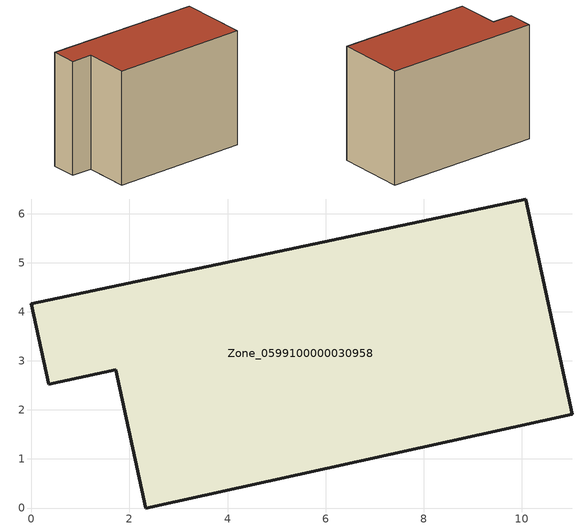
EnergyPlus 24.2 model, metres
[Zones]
Zone_0599100000030958
 floor ground (C_G): 1.72,2.82 0.35,2.52 0,4.17 10.08,6.3 11.03,1.91 2.33,0 z0
 wall outside (C_F): 10.08,6.3 0,4.17 0.35,2.52 1.72,2.82 2.33,0 11.03,1.91 10.08,6.3 z0:7.46
 roof outside (C_R): 2.33,0 11.03,1.91 10.08,6.3 0,4.17 0.35,2.52 1.72,2.82 z7.46
[BUILDING]
Pand.0599100000030958: North Axis=0; Terrain=City; Loads Convergence Tolerance Value=0.04; Temperature Convergence Tolerance Value=0.4; Solar Distribution=FullExterior; Maximum Number of Warmup Days=25; Minimum Number of Warmup Days=1
[Site:Location]
Rotterdam.The.Hague.AP_ZH_NLD Design_Conditions: Latitude=51.96; Longitude=4.45; Time Zone=1; Elevation=-4.5
[SITE:GROUNDTEMPERATURE:BUILDINGSURFACE]
18, 18, 18, 18, 18, 18, 18, 18, 18, 18, 18, 18
[MATERIAL] Thermal Absorptance=0.9; Solar Absorptance=0.7; Visible Absorptance=0.7
Name | Roughness | Thickness | Conductivity | Density | Specific Heat
G.TI.1946 | MediumSmooth | 0.15 | 1 | 540 | 1210
F.TI.1946 | Rough | 0.3 | 0.857143 | 1920 | 840
R.TI.1946 | MediumRough | 0.2 | 0.1 | 1500 | 1000
[CONSTRUCTION]
C_G: G.TI.1946
C_F: F.TI.1946
C_R: R.TI.1946
[ZONE]
Zone_0599100000030958: Type=1; Multiplier=1; Ceiling Height=Autocalculate; Volume=Autocalculate; Floor Area=autocalculate; Part of Total Floor Area=Yes
[ZONEINFILTRATION:DESIGNFLOWRATE]
Infil_Zone_0599100000030958: Zone or ZoneList or Space or SpaceList=Zone_0599100000030958; Schedule=AlwaysOn; Design Flow Rate Calculation Method=Flow/Area; Flow Rate per Floor Area=0.003; Constant Term Coefficient=1; Temperature Term Coefficient=0; Velocity Term Coefficient=0; Velocity Squared Term Coefficient=0
[HVACTEMPLATE:ZONE:IDEALLOADSAIRSYSTEM]
Zone_0599100000030958: Maximum Heating Supply Air Temperature=50; Minimum Cooling Supply Air Temperature=13; Maximum Heating Supply Air Humidity Ratio=0.0156; Minimum Cooling Supply Air Humidity Ratio=0.0077; Heating Limit=NoLimit; Cooling Limit=NoLimit; Dehumidification Control Type=ConstantSensibleHeatRatio; Cooling Sensible Heat Ratio=0.7; Dehumidification Setpoint=60; Humidification Control Type=None; Humidification Setpoint=30; Outdoor Air Method=None; Outdoor Air Flow Rate per Person=0.00944; Outdoor Air Flow Rate per Zone Floor Area=0; Outdoor Air Flow Rate per Zone=0; Demand Controlled Ventilation Type=None; Outdoor Air Economizer Type=NoEconomizer; Heat Recovery Type=None; Sensible Heat Recovery Effectiveness=0.7; Latent Heat Recovery Effectiveness=0.65
[ZONECONTROL:THERMOSTAT]
ThermostatControl_Zone_0599100000030958: Zone or ZoneList=Zone_0599100000030958; Control Type Schedule=DualSetpointControlType; Control 1=Thermostat_Zone_0599100000030958; Temperature Difference Between Cutout And Setpoint=0
[THERMOSTATSETPOINT:DUALSETPOINT]
Thermostat_Zone_0599100000030958: Heating Setpoint Temperature Schedule=HeatingSetpoint_Zone_0599100000030958; Cooling Setpoint Temperature Schedule=CoolingSetpoint_Zone_0599100000030958
[SCHEDULE:COMPACT]
HeatingSetpoint_Zone_0599100000030958: Through: 12/31, For: AllDays, Until: 24:00, 21
CoolingSetpoint_Zone_0599100000030958: Through: 12/31, For: AllDays, Until: 24:00, 24
DualSetpointControlType: Through: 12/31, For: AllDays, Until: 24:00, 4
AlwaysOn: Through: 12/31, For: AllDays, Until: 24:00, 1
